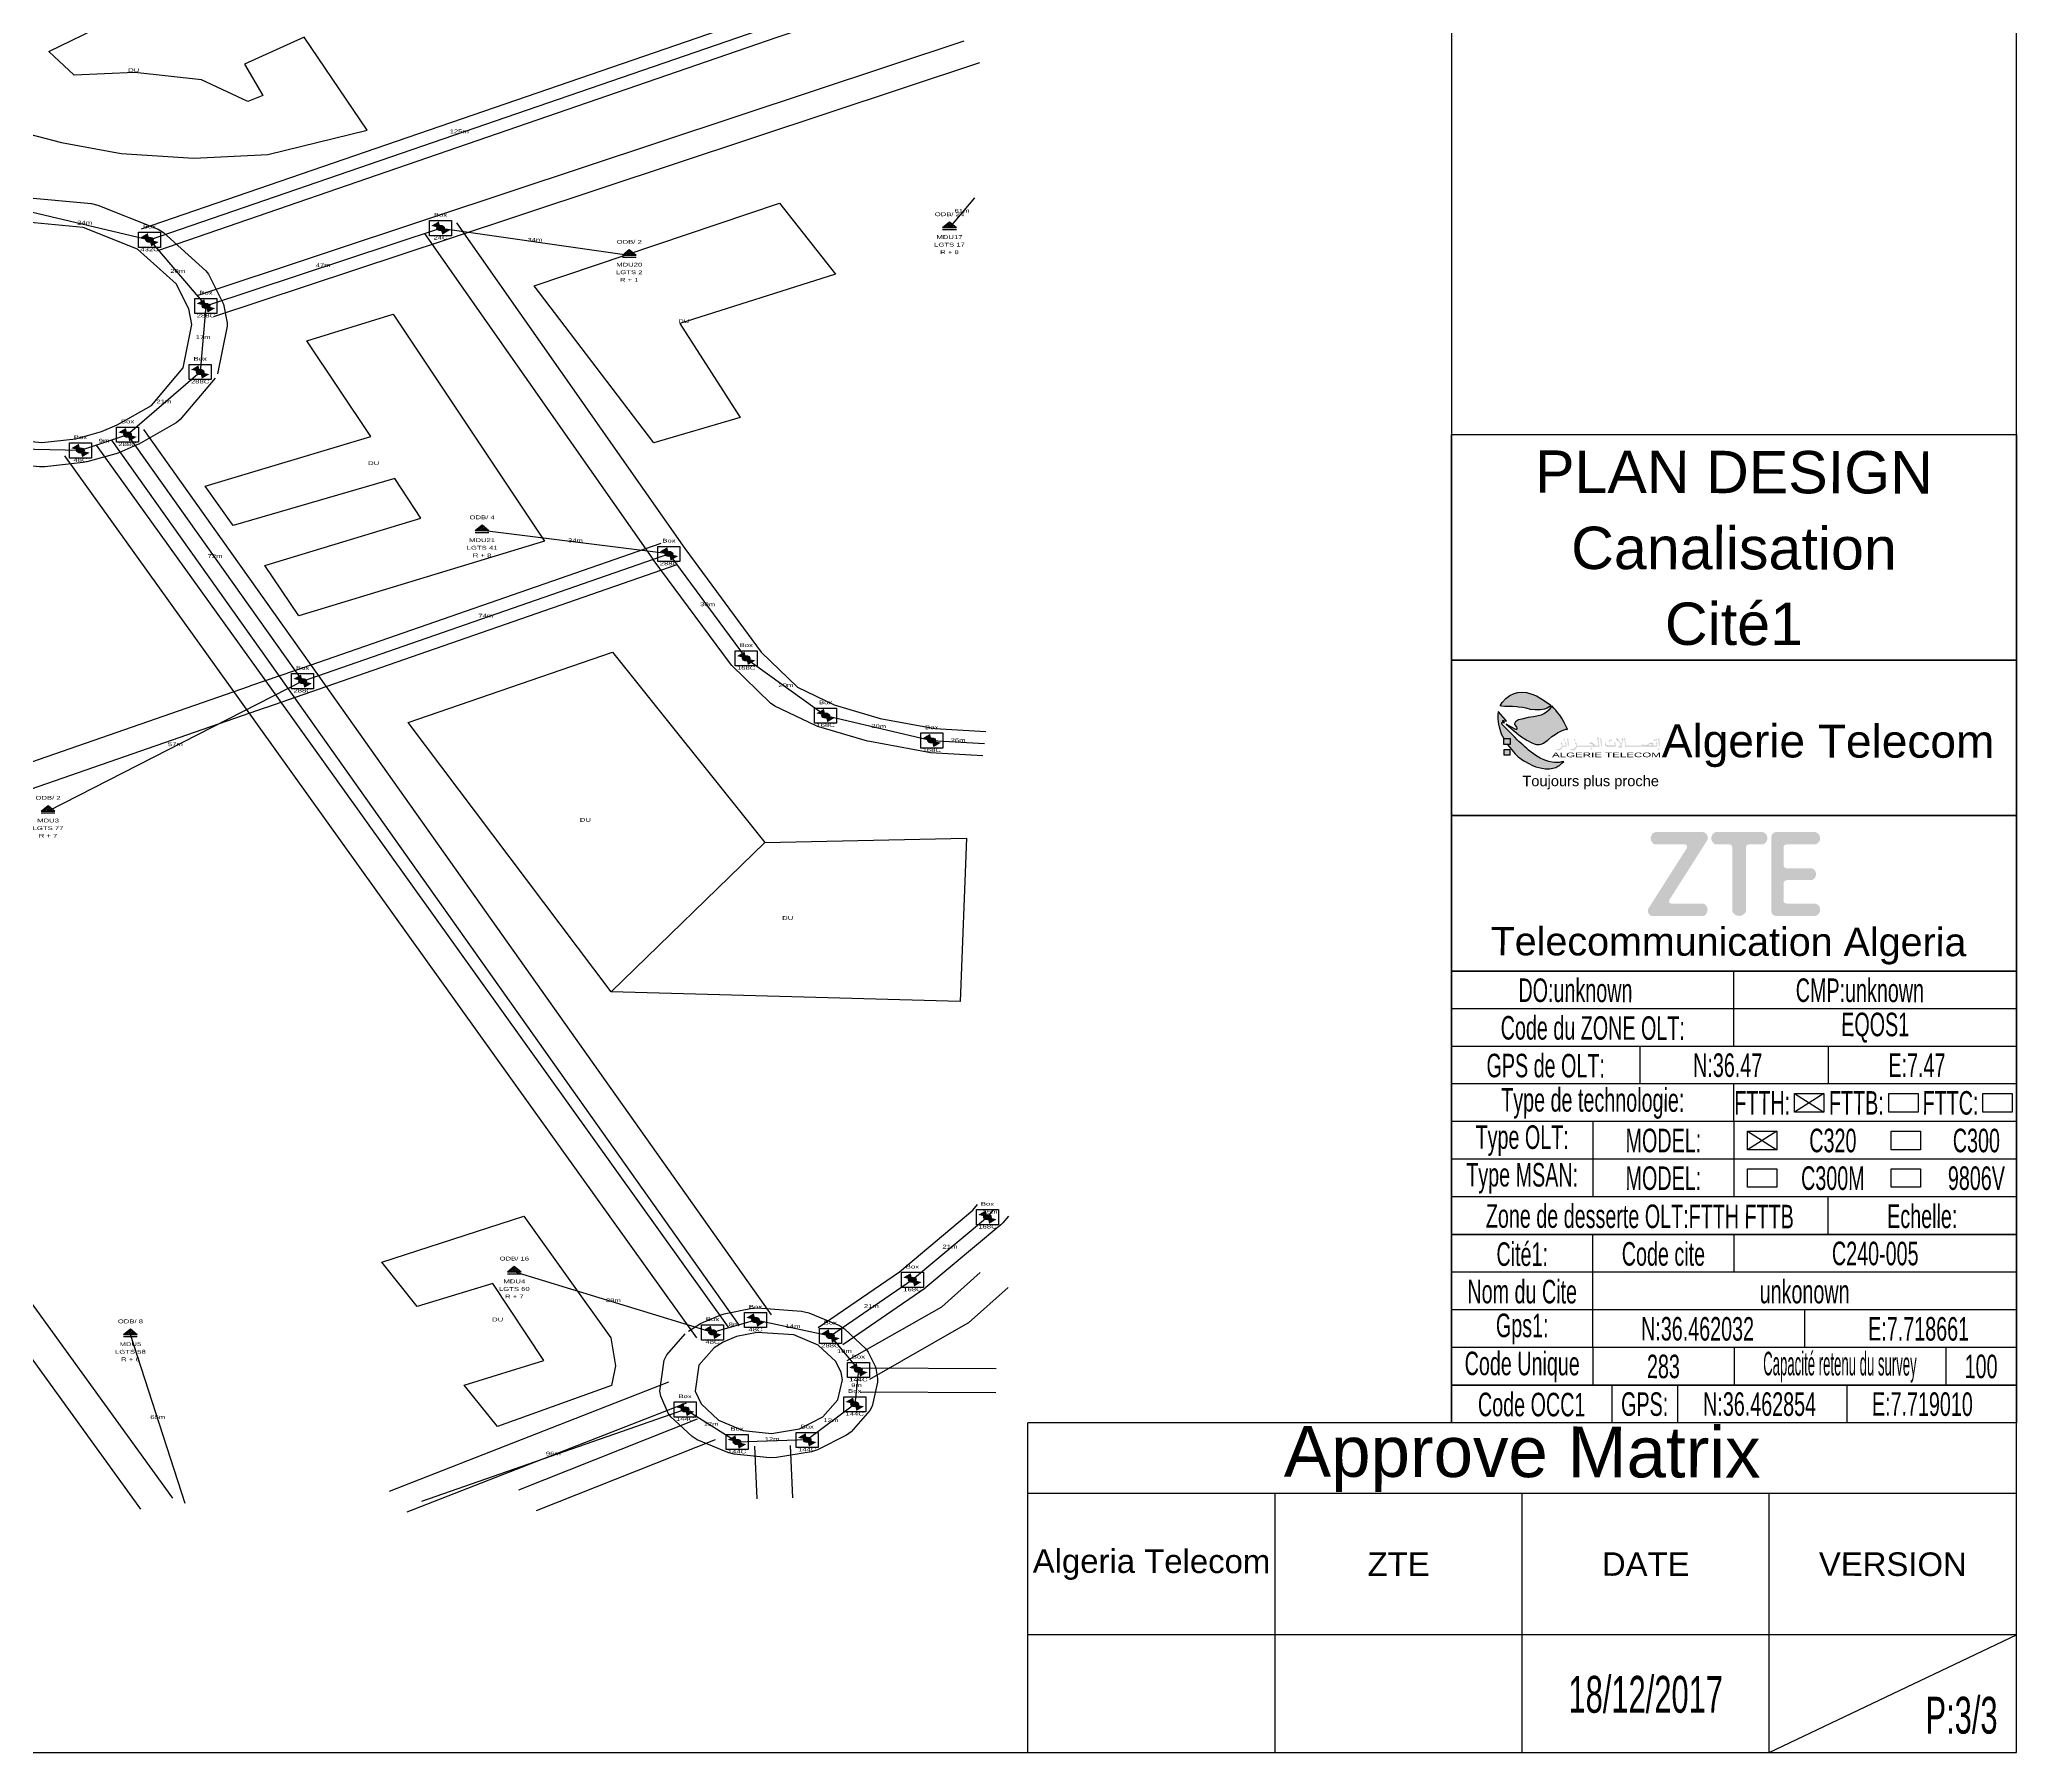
# Model space of a CAD drawing. Header units: millimetres. Extents: x -2012 to 1398, y -1200 to 746.
# Drawn here: x 978.3 to 1398.3, y -280.2 to 83.6 of the extents above; entities that cross this region are included whole.
import ezdxf
from ezdxf.enums import TextEntityAlignment as Align

# ---------------------------------------------------------------- set-up
doc = ezdxf.new("R2010")
doc.units = ezdxf.units.MM
doc.styles.get("Standard").update_dxf_attribs({"font": 'arial.ttf'})

# ---------------------------------------------------------------- blocks, each defined once
blk = doc.blocks.new('AT LOGO')
at = {"linetype": 'Continuous', "true_color": 0x0000ff}
h = blk.add_hatch(color=5, dxfattribs=at)
h.paths.add_polyline_path([(9.49, -4.04), (9.01, -3.78), (8.54, -3.58), (7.95, -3.43), (7.42, -3.39), (7.03, -3.41), (6.64, -3.53), (6.19, -3.75), (5.76, -4.07), (5.37, -4.49), (5.15, -4.85), (5.32, -4.87), (5.67, -4.89), (6.01, -4.9), (6.48, -4.9), (6.95, -4.94), (7.12, -4.96), (7.55, -5), (7.94, -5.1), (8.39, -5.21), (8.88, -5.27), (9.46, -5.27), (9.88, -5.18), (10.16, -5.09), (10.44, -4.9), (10.55, -4.77), (10.19, -4.52)], flags=0)
h.paths.add_polyline_path([(9.41, -10.38), (9.07, -10.18), (8.69, -9.92), (8.46, -9.76), (8.18, -9.54), (7.99, -9.38), (7.75, -9.15), (7.6, -9.02), (7.37, -8.81), (7.16, -8.61), (6.98, -8.43), (6.73, -8.18), (5.98, -7.41), (5.39, -6.81), (5.33, -6.69), (5.33, -6.6), (5.37, -6.59), (5.49, -6.6), (5.62, -6.64), (5.5, -6.56), (5.46, -6.51), (5.44, -6.48), (5.43, -6.42), (5.46, -6.41), (5.51, -6.41), (5.58, -6.43), (5.83, -6.45), (5.74, -6.31), (4.99, -5.47), (4.96, -5.45), (4.96, -5.47), (4.92, -5.8), (4.92, -6.26), (5, -6.79), (5.04, -7.07), (5.2, -7.56), (5.28, -7.8), (5.56, -8.3), (6.24, -8.3), (6.24, -8.93), (5.93, -8.93), (6.22, -9.3), (6.57, -9.72), (6.74, -9.92), (7.09, -10.24), (7.69, -10.66), (8.28, -11.01), (8.51, -11.14), (8.96, -11.32), (9.6, -11.47), (9.99, -11.51), (10.39, -11.51), (10.75, -11.47), (11.06, -11.38), (11.28, -11.26), (11.46, -11.16), (11.64, -11.01), (11.72, -10.94), (11.91, -10.75), (11.67, -10.8), (11.44, -10.86), (11.17, -10.86), (10.93, -10.86), (10.68, -10.83), (10.32, -10.75), (10, -10.65), (9.72, -10.52)], flags=0)
at = {"true_color": 0x009900}
h = blk.add_hatch(color=94, dxfattribs=at)
h.paths.add_polyline_path([(12.24, -7.18), (12, -6.67), (11.75, -6.22), (11.49, -5.84), (11.27, -5.54), (11.07, -5.31), (10.85, -5.08), (10.64, -4.84), (10.38, -5.27), (10.08, -5.51), (9.81, -5.67), (9.51, -5.81), (9.07, -5.93), (8.7, -5.99), (8.13, -6.06), (7.45, -6.24), (7.1, -6.33), (6.8, -6.54), (6.72, -6.67), (6.7, -6.75), (6.7, -6.82), (6.74, -6.9), (6.88, -7.11), (6.94, -7.18), (6.94, -7.24), (6.93, -7.3), (6.9, -7.34), (6.85, -7.34), (6.75, -7.33), (6.69, -7.29), (5.81, -6.8), (6.56, -7.41), (7.32, -8.04), (8.01, -8.49), (8.51, -8.78), (8.88, -8.92), (9.02, -8.95), (9.3, -8.95), (9.51, -8.92), (9.78, -8.8), (10.02, -8.63), (10.16, -8.52), (10.25, -8.43), (10.65, -8.11), (10.99, -7.88), (11.27, -7.72), (11.54, -7.56), (11.74, -7.47), (11.95, -7.38), (12.06, -7.34), (12.14, -7.33), (12.3, -7.35)], flags=0)
h.paths.add_polyline_path([(6.24, -8.3), (5.56, -8.3), (5.56, -8.93), (6.24, -8.93)], flags=0)
h.paths.add_polyline_path([(6.19, -9.49), (5.57, -9.49), (5.57, -10.08), (6.19, -10.08)], flags=0)
at = {"linetype": 'Continuous', "true_color": 0x0000ff}
h = blk.add_hatch(color=5, dxfattribs=at)
h.paths.add_polyline_path([(12.18, -8.87), (12.17, -8.83), (12.17, -8.81), (12.16, -8.77), (12.14, -8.73), (12.1, -8.68), (12.09, -8.66), (12.08, -8.66), (12.02, -8.79), (12.05, -8.83), (12.05, -8.83), (12.07, -8.86), (12.08, -8.87), (12.09, -8.88), (12.1, -8.92), (12.11, -8.96), (12.12, -8.96), (12.12, -9.05), (11.78, -9.05), (11.78, -8.94), (11.77, -8.9), (11.77, -8.89), (11.75, -8.83), (11.71, -8.77), (11.68, -8.74), (11.65, -8.71), (11.65, -8.71), (11.64, -8.71), (11.63, -8.73), (11.62, -8.76), (11.62, -8.78), (11.6, -8.83), (11.6, -8.83), (11.62, -8.86), (11.63, -8.87), (11.64, -8.89), (11.66, -8.92), (11.68, -8.94), (11.69, -8.97), (11.71, -9.04), (11.72, -9.04), (11.72, -9.12), (11.71, -9.12), (11.71, -9.13), (11.7, -9.16), (11.69, -9.18), (11.67, -9.21), (11.65, -9.24), (11.65, -9.25), (11.6, -9.3), (11.58, -9.32), (11.54, -9.35), (11.51, -9.37), (11.47, -9.4), (11.41, -9.43), (11.38, -9.44), (11.32, -9.46), (11.21, -9.46), (11.07, -9.43), (11.06, -9.43), (11.05, -9.44), (11.05, -9.45), (11.05, -9.46), (11.05, -9.47), (11.1, -9.48), (11.15, -9.51), (11.27, -9.54), (11.33, -9.56), (11.43, -9.56), (11.47, -9.54), (11.5, -9.53), (11.53, -9.51), (11.56, -9.49), (11.59, -9.47), (11.63, -9.44), (11.67, -9.4), (11.7, -9.37), (11.71, -9.35), (11.74, -9.32), (11.75, -9.28), (11.77, -9.25), (11.78, -9.22), (11.78, -9.17), (12.18, -9.17)], flags=0)
h.paths.add_polyline_path([(12.44, -8.85), (12.43, -8.73), (12.39, -8.36), (12.37, -8.21), (12.37, -8.2), (12.37, -8.2), (12.29, -8.34), (12.29, -8.37), (12.3, -8.48), (12.32, -8.59), (12.34, -8.81), (12.35, -8.86), (12.35, -8.91), (12.35, -8.98), (12.36, -8.98), (12.36, -9.16), (12.35, -9.16), (12.35, -9.19), (12.36, -9.2), (12.37, -9.2), (12.37, -9.19), (12.38, -9.19), (12.39, -9.16), (12.4, -9.15), (12.42, -9.1), (12.43, -9.07), (12.44, -9.03)], flags=0)
h.paths.add_polyline_path([(12.08, -8.47), (12.09, -8.46), (12.09, -8.45), (12.09, -8.44), (12.09, -8.44), (12.07, -8.45), (12.07, -8.45), (12.01, -8.45), (12.01, -8.45), (12, -8.44), (11.97, -8.43), (11.96, -8.42), (11.94, -8.41), (11.94, -8.41), (11.94, -8.39), (11.94, -8.39), (11.97, -8.38), (11.97, -8.38), (12.01, -8.38), (12.01, -8.38), (12.04, -8.4), (12.05, -8.4), (12.06, -8.37), (12.06, -8.33), (12.04, -8.31), (12, -8.31), (11.98, -8.32), (11.96, -8.34), (11.93, -8.36), (11.93, -8.37), (11.91, -8.39), (11.9, -8.4), (11.9, -8.41), (11.9, -8.44), (11.91, -8.46), (11.91, -8.46), (11.93, -8.48), (11.93, -8.48), (11.93, -8.49), (11.92, -8.49), (11.9, -8.51), (11.88, -8.52), (11.87, -8.53), (11.87, -8.55), (11.88, -8.55), (11.93, -8.53), (11.96, -8.52), (11.98, -8.51), (12.04, -8.5), (12.06, -8.48)], flags=0)
h.paths.add_polyline_path([(13.05, -8.36), (12.99, -8.48), (13.13, -8.55), (13.19, -8.43)], flags=0)
h.paths.add_polyline_path([(13.2, -8.72), (13.17, -8.71), (13.13, -8.83), (13.17, -8.89), (13.21, -8.94), (13.23, -8.99), (13.24, -9.05), (13.24, -9.12), (13.23, -9.15), (13.19, -9.23), (13.13, -9.3), (13.09, -9.33), (13.07, -9.35), (13.01, -9.39), (13, -9.4), (12.93, -9.44), (12.85, -9.46), (12.74, -9.46), (12.74, -9.46), (12.6, -9.43), (12.58, -9.43), (12.57, -9.45), (12.57, -9.46), (12.58, -9.47), (12.69, -9.51), (12.76, -9.54), (12.86, -9.56), (12.95, -9.56), (13.03, -9.53), (13.09, -9.49), (13.15, -9.45), (13.23, -9.37), (13.25, -9.34), (13.28, -9.29), (13.3, -9.25), (13.3, -9.22), (13.3, -9.17), (15.69, -9.17), (15.69, -8.99), (15.6, -8.4), (15.64, -8.4), (15.64, -8.37), (15.65, -8.31), (15.65, -8.25), (15.62, -8.23), (15.56, -8.21), (15.53, -8.17), (15.53, -8.15), (15.52, -8.14), (15.51, -8.14), (15.5, -8.16), (15.49, -8.21), (15.48, -8.27), (15.52, -8.36), (15.52, -8.38), (15.53, -8.48), (15.55, -8.65), (15.58, -8.81), (15.61, -9.05), (15.3, -9.05), (15.24, -9), (15.18, -8.94), (15.08, -8.85), (15, -8.79), (14.95, -8.75), (14.9, -8.73), (14.85, -8.71), (14.77, -8.71), (14.73, -8.72), (14.7, -8.73), (14.67, -8.76), (14.66, -8.78), (14.64, -8.8), (14.61, -8.85), (14.61, -8.86), (14.74, -8.86), (14.77, -8.86), (14.86, -8.89), (14.97, -8.95), (15.08, -9.05), (13.3, -9.05), (13.3, -8.94), (13.3, -8.9), (13.28, -8.83)], flags=0)
h.paths.add_polyline_path([(14.95, -9.35), (14.82, -9.28), (14.76, -9.39), (14.89, -9.47)], flags=0)
h.paths.add_polyline_path([(15.95, -8.85), (15.91, -8.35), (15.89, -8.21), (15.88, -8.2), (15.88, -8.2), (15.81, -8.33), (15.8, -8.34), (15.8, -8.37), (15.85, -8.81), (15.87, -8.98), (15.87, -9.19), (15.87, -9.2), (15.89, -9.2), (15.92, -9.13), (15.93, -9.1), (15.95, -9.02)], flags=0)
h.paths.add_polyline_path([(17.42, -8.87), (17.4, -8.79), (17.39, -8.74), (17.37, -8.7), (17.36, -8.69), (17.35, -8.68), (17.34, -8.66), (17.33, -8.65), (17.33, -8.65), (17.32, -8.67), (17.3, -8.71), (17.27, -8.78), (17.27, -8.78), (17.28, -8.79), (17.31, -8.82), (17.32, -8.84), (17.33, -8.86), (17.34, -8.88), (17.36, -8.94), (17.36, -8.94), (17.36, -9.03), (16.61, -9.03), (16.56, -9.02), (16.48, -9), (16.45, -8.98), (16.42, -8.95), (16.4, -8.93), (16.39, -8.91), (16.38, -8.88), (16.37, -8.88), (16.37, -8.81), (16.38, -8.81), (16.39, -8.76), (16.42, -8.69), (16.42, -8.67), (16.4, -8.66), (16.38, -8.69), (16.37, -8.71), (16.34, -8.76), (16.33, -8.81), (16.32, -8.84), (16.31, -8.87), (16.31, -8.96), (16.33, -9.03), (16.37, -9.08), (16.39, -9.1), (16.42, -9.13), (16.48, -9.15), (16.52, -9.16), (16.58, -9.17), (17.42, -9.17)], flags=0)
h.paths.add_polyline_path([(16.87, -8.54), (16.73, -8.47), (16.67, -8.58), (16.81, -8.65)], flags=0)
h.paths.add_polyline_path([(17.05, -8.46), (16.92, -8.39), (16.86, -8.51), (16.99, -8.58)], flags=0)
h.paths.add_polyline_path([(17.68, -8.37), (17.61, -8.3), (17.55, -8.25), (17.51, -8.25), (17.49, -8.28), (17.49, -8.3), (17.49, -8.41), (17.5, -8.42), (17.51, -8.45), (17.53, -8.48), (17.56, -8.51), (17.62, -8.57), (17.64, -8.59), (17.65, -8.59), (17.68, -8.59), (17.71, -8.58), (17.74, -8.58), (17.74, -8.59), (17.75, -8.6), (17.76, -8.61), (17.77, -8.62), (17.79, -8.64), (17.79, -8.65), (17.81, -8.66), (17.81, -8.68), (17.83, -8.71), (17.84, -8.72), (17.86, -8.75), (17.97, -8.94), (17.97, -8.96), (17.94, -9), (17.87, -9.06), (17.8, -9.11), (17.75, -9.13), (17.74, -9.19), (17.73, -9.22), (17.73, -9.28), (17.85, -9.28), (17.98, -9.26), (18.08, -9.24), (18.1, -9.24), (18.1, -9.21), (18.1, -9.09), (18.09, -9.03), (18.05, -8.96), (18.05, -8.94), (18.09, -8.87), (18.12, -8.8), (18.15, -8.73), (18.16, -8.66), (18.16, -8.63), (18.17, -8.55), (18.17, -8.47), (18.21, -8.48), (18.22, -8.48), (18.25, -8.36), (18.25, -8.34), (18.17, -8.3), (18.14, -8.28), (18.13, -8.27), (18.12, -8.25), (18.12, -8.24), (18.11, -8.24), (18.1, -8.24), (18.1, -8.24), (18.07, -8.32), (18.07, -8.35), (18.07, -8.41), (18.1, -8.43), (18.1, -8.43), (18.1, -8.57), (18.09, -8.66), (18.05, -8.8), (18.03, -8.86), (18.02, -8.87), (18.01, -8.87), (17.96, -8.78), (17.9, -8.68), (17.8, -8.52)], flags=0)
h.paths.add_polyline_path([(18.01, -9.01), (18.01, -9.01), (18.01, -9.02), (18.01, -9.03), (18.03, -9.06), (18.03, -9.07), (18.04, -9.08), (18.04, -9.08), (18.04, -9.12), (18.04, -9.12), (18.03, -9.13), (18.02, -9.13), (18, -9.14), (17.97, -9.14), (17.97, -9.15), (17.85, -9.15), (17.85, -9.14), (17.86, -9.14), (17.87, -9.14), (17.89, -9.12), (17.95, -9.07), (17.99, -9.03)], flags=0)
h.paths.add_polyline_path([(18.44, -8.31), (18.42, -8.22), (18.42, -8.21), (18.41, -8.21), (18.31, -8.36), (18.34, -8.39), (18.35, -8.41), (18.37, -8.45), (18.39, -8.51), (18.4, -8.66), (18.42, -8.93), (18.43, -9.02), (18.44, -9.06), (18.45, -9.08), (18.46, -9.1), (18.48, -9.13), (18.49, -9.15), (18.51, -9.16), (18.54, -9.17), (20.26, -9.17), (20.29, -9.16), (20.32, -9.15), (20.34, -9.13), (20.35, -9.13), (20.35, -9.13), (20.41, -9.16), (20.45, -9.17), (21.84, -9.17), (21.84, -8.87), (21.83, -8.81), (21.82, -8.78), (21.8, -8.74), (21.77, -8.7), (21.76, -8.67), (21.75, -8.67), (21.75, -8.68), (21.69, -8.8), (21.69, -8.8), (21.72, -8.83), (21.72, -8.84), (21.74, -8.86), (21.75, -8.88), (21.76, -8.91), (21.77, -8.93), (21.78, -8.96), (21.78, -8.96), (21.78, -9.05), (21.45, -9.05), (21.45, -8.92), (21.44, -8.88), (21.42, -8.85), (21.4, -8.82), (21.39, -8.81), (21.36, -8.79), (21.34, -8.77), (21.29, -8.76), (21.17, -8.76), (21.11, -8.77), (21.04, -8.8), (20.99, -8.83), (20.93, -8.87), (20.86, -8.92), (20.76, -8.97), (20.69, -9), (20.64, -9.01), (20.61, -9.02), (20.58, -9.03), (20.49, -9.03), (20.46, -9.02), (20.45, -9.01), (20.44, -9.01), (20.4, -8.97), (20.4, -8.96), (20.39, -8.95), (20.38, -8.94), (20.37, -8.91), (20.35, -8.88), (20.35, -8.85), (20.34, -8.83), (20.34, -8.82), (20.33, -8.81), (20.33, -8.81), (20.32, -8.82), (20.3, -8.85), (20.3, -8.89), (20.31, -8.94), (20.31, -8.96), (20.3, -8.99), (20.29, -9.01), (20.28, -9.01), (20.26, -9.02), (20.24, -9.05), (18.55, -9.05), (18.52, -9), (18.5, -8.96), (18.48, -8.82), (18.47, -8.66), (18.46, -8.45)], flags=0)
h.paths.add_polyline_path([(20.8, -9.03), (20.81, -9.03), (20.88, -8.99), (20.96, -8.95), (21, -8.93), (21.01, -8.93), (21.07, -8.91), (21.11, -8.9), (21.11, -8.9), (21.21, -8.9), (21.21, -8.9), (21.23, -8.91), (21.26, -8.92), (21.27, -8.92), (21.28, -8.93), (21.29, -8.93), (21.31, -8.94), (21.31, -8.95), (21.32, -8.95), (21.32, -9), (21.31, -9), (21.3, -9.01), (21.29, -9.01), (21.28, -9.02), (21.23, -9.03), (21.23, -9.03), (20.8, -9.03)], flags=0)
h.paths.add_polyline_path([(22.06, -8.36), (22.05, -8.22), (22.04, -8.2), (22.04, -8.2), (21.97, -8.34), (21.96, -8.35), (21.96, -8.37), (22.01, -8.82), (22.02, -8.98), (22.02, -9.2), (22.03, -9.2), (22.05, -9.2), (22.08, -9.13), (22.09, -9.1), (22.11, -9.03), (22.11, -8.86)], flags=0)
h.paths.add_polyline_path([(21.84, -8.39), (21.71, -8.32), (21.64, -8.44), (21.78, -8.51)], flags=0)
h.paths.add_polyline_path([(21.66, -8.47), (21.52, -8.4), (21.46, -8.51), (21.6, -8.58)], flags=0)
h.paths.add_polyline_path([(22.07, -9.34), (22.06, -9.33), (22.05, -9.32), (22.01, -9.32), (21.99, -9.33), (21.97, -9.34), (21.93, -9.39), (21.91, -9.42), (21.91, -9.46), (21.92, -9.47), (21.92, -9.48), (21.93, -9.48), (21.94, -9.49), (21.95, -9.5), (21.95, -9.5), (21.94, -9.5), (21.92, -9.51), (21.92, -9.51), (21.9, -9.52), (21.89, -9.53), (21.88, -9.54), (21.88, -9.56), (21.89, -9.56), (21.91, -9.55), (22.02, -9.52), (22.05, -9.51), (22.07, -9.49), (22.09, -9.48), (22.09, -9.48), (22.1, -9.47), (22.1, -9.45), (22.09, -9.45), (22.08, -9.46), (22.08, -9.46), (22.02, -9.46), (22.02, -9.46), (22, -9.45), (21.97, -9.43), (21.96, -9.43), (21.95, -9.42), (21.95, -9.41), (21.96, -9.4), (21.96, -9.4), (21.97, -9.4), (21.97, -9.39), (22.02, -9.39), (22.02, -9.4), (22.03, -9.4), (22.04, -9.41), (22.05, -9.41), (22.05, -9.41), (22.06, -9.4), (22.06, -9.4), (22.07, -9.39)], flags=0)
at = {"color": 5, "true_color": 0x0000ff}
for p, q in [((5.37, -4.49), (5.76, -4.07)), ((5.76, -4.07), (6.19, -3.75)), ((6.19, -3.75), (6.64, -3.53)), ((6.64, -3.53), (7.03, -3.41)), ((7.03, -3.41), (7.42, -3.39)), ((7.42, -3.39), (7.95, -3.43)), ((7.95, -3.43), (8.54, -3.58)), ((8.54, -3.58), (9.01, -3.78)), ((9.01, -3.78), (9.49, -4.04)), ((9.49, -4.04), (10.19, -4.52)), ((5.15, -4.85), (5.37, -4.49)), ((5.32, -4.87), (5.15, -4.85)), ((5.67, -4.89), (5.32, -4.87)), ((6.01, -4.9), (5.67, -4.89)), ((6.48, -4.9), (6.01, -4.9)), ((6.95, -4.94), (6.48, -4.9)), ((7.12, -4.96), (6.95, -4.94)), ((7.55, -5), (7.12, -4.96)), ((7.94, -5.1), (7.55, -5)), ((8.39, -5.21), (7.94, -5.1)), ((8.88, -5.27), (8.39, -5.21)), ((9.46, -5.27), (8.88, -5.27)), ((9.88, -5.18), (9.46, -5.27)), ((10.16, -5.09), (9.88, -5.18)), ((10.44, -4.9), (10.16, -5.09)), ((10.19, -4.52), (10.55, -4.77)), ((10.55, -4.77), (10.44, -4.9))]:
    blk.add_line(p, q, dxfattribs=at)
at = {"color": 5, "linetype": 'ByBlock', "true_color": 0x0000ff}
for p, q in [((4.96, -5.47), (4.92, -5.8)), ((4.92, -5.8), (4.92, -6.26)), ((4.92, -6.26), (5, -6.79)), ((5, -6.79), (5.04, -7.07)), ((5.04, -7.07), (5.2, -7.56)), ((5.2, -7.56), (5.28, -7.8)), ((5.28, -7.8), (5.56, -8.3))]:
    blk.add_line(p, q, dxfattribs=at)
at = {"color": 5, "linetype": 'Continuous', "true_color": 0x0000ff}
for p, q in [((4.99, -5.47), (4.96, -5.45)), ((4.96, -5.45), (4.96, -5.47)), ((5.74, -6.31), (4.99, -5.47)), ((5.33, -6.64), (5.34, -6.6)), ((5.33, -6.69), (5.33, -6.64)), ((5.39, -6.81), (5.33, -6.69)), ((5.34, -6.6), (5.37, -6.59)), ((5.37, -6.59), (5.49, -6.6)), ((5.98, -7.41), (5.39, -6.81)), ((5.43, -6.42), (5.46, -6.41)), ((5.43, -6.44), (5.43, -6.42)), ((5.44, -6.48), (5.43, -6.44)), ((5.46, -6.51), (5.44, -6.48)), ((5.46, -6.41), (5.51, -6.41)), ((5.5, -6.56), (5.46, -6.51)), ((5.49, -6.6), (5.62, -6.64)), ((5.62, -6.64), (5.5, -6.56)), ((5.51, -6.41), (5.58, -6.43)), ((5.58, -6.43), (5.83, -6.45)), ((5.83, -6.45), (5.74, -6.31)), ((6.73, -8.18), (5.98, -7.41)), ((6.98, -8.43), (6.73, -8.18)), ((5.93, -8.93), (6.22, -9.3)), ((6.22, -9.3), (6.57, -9.72)), ((6.57, -9.72), (6.74, -9.92)), ((6.74, -9.92), (7.09, -10.24)), ((7.16, -8.61), (6.98, -8.43)), ((7.09, -10.24), (7.69, -10.66)), ((7.37, -8.81), (7.16, -8.61)), ((7.6, -9.02), (7.37, -8.81)), ((7.75, -9.15), (7.6, -9.02)), ((7.99, -9.38), (7.75, -9.15)), ((8.18, -9.54), (7.99, -9.38)), ((8.46, -9.76), (8.18, -9.54)), ((8.69, -9.92), (8.46, -9.76)), ((9.07, -10.18), (8.69, -9.92)), ((9.41, -10.38), (9.07, -10.18)), ((9.72, -10.52), (9.41, -10.38)), ((7.69, -10.66), (8.28, -11.01)), ((8.28, -11.01), (8.51, -11.14)), ((8.51, -11.14), (8.96, -11.32)), ((8.96, -11.32), (9.6, -11.47)), ((9.6, -11.47), (9.99, -11.51)), ((10, -10.65), (9.72, -10.52)), ((9.99, -11.51), (10.39, -11.51)), ((10.32, -10.75), (10, -10.65)), ((10.68, -10.83), (10.32, -10.75)), ((10.39, -11.51), (10.75, -11.47)), ((10.93, -10.86), (10.68, -10.83)), ((10.75, -11.47), (11.06, -11.38)), ((11.17, -10.86), (10.93, -10.86)), ((11.06, -11.38), (11.28, -11.26)), ((11.44, -10.86), (11.17, -10.86)), ((11.28, -11.26), (11.46, -11.16)), ((11.67, -10.8), (11.44, -10.86)), ((11.46, -11.16), (11.64, -11.01)), ((11.64, -11.01), (11.72, -10.94)), ((11.91, -10.75), (11.67, -10.8)), ((11.72, -10.94), (11.91, -10.75))]:
    blk.add_line(p, q, dxfattribs=at)
at = {"color": 92, "lineweight": -3, "true_color": 0x00cc00}
for p, q in [((7.45, -6.24), (7.1, -6.33)), ((8.13, -6.06), (7.45, -6.24)), ((8.7, -5.99), (8.13, -6.06)), ((9.07, -5.93), (8.7, -5.99)), ((9.51, -5.81), (9.07, -5.93)), ((9.81, -5.67), (9.51, -5.81)), ((10.08, -5.51), (9.81, -5.67)), ((10.38, -5.27), (10.08, -5.51)), ((10.64, -4.84), (10.38, -5.27)), ((10.85, -5.08), (10.64, -4.84)), ((10.64, -4.84), (10.64, -4.84)), ((11.07, -5.31), (10.85, -5.08)), ((11.27, -5.54), (11.07, -5.31)), ((11.49, -5.84), (11.27, -5.54)), ((11.75, -6.22), (11.49, -5.84)), ((12, -6.67), (11.75, -6.22)), ((5.56, -8.3), (6.24, -8.3)), ((5.56, -8.93), (5.56, -8.3)), ((6.69, -7.29), (5.81, -6.8)), ((5.81, -6.8), (6.56, -7.41)), ((6.24, -8.3), (6.24, -8.93)), ((6.56, -7.41), (7.32, -8.04)), ((6.75, -7.33), (6.69, -7.29)), ((6.72, -6.67), (6.7, -6.75)), ((6.7, -6.75), (6.7, -6.82)), ((6.7, -6.82), (6.74, -6.9)), ((6.8, -6.54), (6.72, -6.67)), ((6.74, -6.9), (6.88, -7.11)), ((6.85, -7.34), (6.75, -7.33)), ((7.1, -6.33), (6.8, -6.54)), ((6.9, -7.34), (6.85, -7.34)), ((6.88, -7.11), (6.94, -7.18)), ((6.93, -7.3), (6.9, -7.34)), ((6.94, -7.24), (6.93, -7.3)), ((6.94, -7.18), (6.94, -7.24)), ((7.32, -8.04), (8.01, -8.49)), ((10.25, -8.43), (10.65, -8.11)), ((10.65, -8.11), (10.99, -7.88)), ((10.99, -7.88), (11.27, -7.72)), ((11.27, -7.72), (11.54, -7.56)), ((11.54, -7.56), (11.74, -7.47)), ((11.74, -7.47), (11.95, -7.38)), ((11.95, -7.38), (12.06, -7.34)), ((12.24, -7.18), (12, -6.67)), ((12.06, -7.34), (12.14, -7.33)), ((12.14, -7.33), (12.3, -7.35)), ((12.3, -7.35), (12.24, -7.18)), ((6.24, -8.93), (5.56, -8.93)), ((5.57, -9.49), (6.19, -9.49)), ((5.57, -10.08), (5.57, -9.49)), ((6.19, -10.08), (5.57, -10.08)), ((6.19, -9.49), (6.19, -10.08)), ((8.01, -8.49), (8.51, -8.78)), ((8.51, -8.78), (8.88, -8.92)), ((8.88, -8.92), (9.02, -8.95)), ((9.02, -8.95), (9.3, -8.95)), ((9.3, -8.95), (9.51, -8.92)), ((9.51, -8.92), (9.78, -8.8)), ((9.78, -8.8), (10.02, -8.63)), ((10.02, -8.63), (10.16, -8.52)), ((10.16, -8.52), (10.25, -8.43))]:
    blk.add_line(p, q, dxfattribs=at)
at = {"ltscale": 0.2}
blk.add_text('Algerie Telecom', height=3.5, rotation=359.884, dxfattribs=at).set_placement((22.33, -10.29))
at = {"color": 94, "true_color": 0x009900, "width": 1.8}
blk.add_text('ALGERIE TELECOM', height=0.4867, dxfattribs=at).set_placement((10.67, -10.29))
at = {"color": 5, "linetype": 'Continuous', "true_color": 0x0000ff}
blk.add_text('Toujours plus proche', height=1.1124, dxfattribs=at).set_placement((7.52, -13.37))
blk = doc.blocks.new('ZTE LOGO')
at = {"true_color": 0x0066cc}
h = blk.add_hatch(color=152, dxfattribs=at)
edge = h.paths.add_edge_path(flags=0)
edge.add_arc((26.6, -2.36), 0.624, 340.3713, 439.47)
edge.add_line((26.72, -1.75), (21.7, -1.75))
edge.add_arc((21.7, -2.15), 0.403, 90, 124.8026)
edge.add_arc((21.87, -2.4), 0.713, 124.8026, 246.0414)
edge.add_line((21.59, -3.06), (24.74, -3.06))
edge.add_arc((24.76, -3.32), 0.263, -37.668, 95.2063, ccw=False)
edge.add_line((24.97, -3.48), (20.88, -9.91))
edge.add_arc((21.03, -10), 0.168, 147.5696, 166.7577)
edge.add_arc((21.43, -10.1), 0.585, 166.7577, 246.7557)
edge.add_arc((21.27, -10.48), 0.168, 246.7557, 270)
edge.add_line((21.27, -10.65), (26.75, -10.65))
edge.add_arc((26.75, -10.48), 0.168, 270, 301.3266)
edge.add_arc((26.46, -10), 0.733, 301.3266, 420.2615)
edge.add_arc((26.74, -9.51), 0.168, 60.2615, 90)
edge.add_line((26.74, -9.34), (23.31, -9.34))
edge.add_arc((23.31, -9.1), 0.234, 136.9789, 270.9901, ccw=False)
edge.add_line((23.14, -8.94), (27.19, -2.57))
edge = h.paths.add_edge_path(flags=0)
edge.add_arc((31.57, -3.34), 0.282, 89.0465, 172.1994, ccw=False)
edge.add_line((31.57, -3.06), (33.09, -3.06))
edge.add_arc((32.85, -2.4), 0.697, 290.3968, 430.0648)
edge.add_line((33.08, -1.75), (28.05, -1.75))
edge.add_arc((28.28, -2.4), 0.697, 109.8891, 249.5896)
edge.add_line((28.04, -3.06), (29.52, -3.06))
edge.add_arc((29.53, -3.34), 0.282, -6.4671, 92.287, ccw=False)
edge.add_line((29.81, -3.37), (29.81, -10.09))
edge.add_arc((29.98, -10.09), 0.168, 180, 202.0682)
edge.add_arc((30.55, -9.86), 0.786, 202.0682, 268.4705)
edge.add_line((30.53, -10.65), (30.57, -10.65))
edge.add_arc((30.55, -9.86), 0.786, 271.5295, 336.5638)
edge.add_arc((31.12, -10.11), 0.168, 336.5638, 360)
edge.add_line((31.29, -10.11), (31.29, -3.3))
edge = h.paths.add_edge_path(flags=0)
edge.add_line((35.26, -5.2), (35.26, -3.39))
edge.add_arc((35.59, -3.39), 0.336, 90, 180, ccw=False)
edge.add_line((35.59, -3.06), (38.65, -3.06))
edge.add_arc((38.48, -2.4), 0.676, 284.7167, 436.0783)
edge.add_line((38.64, -1.75), (34.41, -1.75))
edge.add_arc((34.48, -2.24), 0.498, 97.4126, 173.1021)
edge.add_line((33.98, -2.18), (33.98, -10.22))
edge.add_arc((34.49, -10.13), 0.52, 189.4263, 262.2716)
edge.add_line((34.42, -10.65), (38.65, -10.65))
edge.add_arc((38.48, -9.99), 0.676, 284.7167, 436.0783)
edge.add_line((38.64, -9.34), (35.59, -9.34))
edge.add_arc((35.59, -9), 0.336, 180, 270, ccw=False)
edge.add_line((35.26, -9), (35.26, -7.24))
edge.add_arc((35.66, -7.24), 0.403, 90, 180, ccw=False)
edge.add_line((35.66, -6.84), (38.3, -6.84))
edge.add_arc((38.06, -6.22), 0.663, 291.6587, 429.5493)
edge.add_line((38.29, -5.6), (35.66, -5.6))
edge.add_arc((35.66, -5.2), 0.403, 180, 270, ccw=False)
at = {"ltscale": 0.2}
blk.add_text('Telecommunication Algeria ', height=3, rotation=359.884, dxfattribs=at).set_placement((30, -14.88), align=Align.CENTER)
blk = doc.blocks.new('big_block')
for p, q in [((1278.28, 313.78), (1278.28, -210.22)), ((1338.28, -130.23), (1338.28, -114.23)), ((1398.28, -122.23), (1278.28, -122.23)), ((1398.28, -130.23), (1278.28, -130.23)), ((1318.28, -130.23), (1318.28, -138.23)), ((1358.28, -130.23), (1358.28, -138.23)), ((1398.28, -138.23), (1278.28, -138.23)), ((1338.28, -146.23), (1338.28, -138.23)), ((1398.28, -146.23), (1278.28, -146.23)), ((1308.28, -146.23), (1308.28, -162.23)), ((1338.28, -146.23), (1338.28, -162.23)), ((1398.28, -154.23), (1278.28, -154.23)), ((1398.28, -162.23), (1278.28, -162.23)), ((1358.28, -170.23), (1358.28, -162.23)), ((1308.29, -194.23), (1308.29, -170.23)), ((1338.29, -178.23), (1338.29, -170.23)), ((1398.29, -178.23), (1278.28, -178.23)), ((1398.29, -186.23), (1278.28, -186.23)), ((1353.29, -186.23), (1353.29, -194.23)), ((1398.28, -194.22), (1278.28, -194.22)), ((1308.29, -194.22), (1308.29, -202.22)), ((1338.29, -194.22), (1338.29, -202.22)), ((1383.28, -194.22), (1383.28, -202.22)), ((1312.3, -202.22), (1312.3, -210.22)), ((1326.29, -202.22), (1326.29, -210.22)), ((1362.29, -202.22), (1362.29, -210.22)), ((1398.28, -210.22), (1188.28, -210.22)), ((1188.28, -280.22), (1188.28, -210.22)), ((1398.28, -225.22), (1188.28, -225.22)), ((1240.78, -280.22), (1240.78, -225.22)), ((1293.28, -280.22), (1293.28, -225.22)), ((1345.78, -280.22), (1345.78, -225.22)), ((1398.28, -255.22), (1188.28, -255.22)), ((1345.78, -280.22), (1398.28, -255.22))]:
    blk.add_line(p, q)
at = {"color": 1, "ltscale": 3, "true_color": 0xff0000}
for p, q in [((1351.17, -140.27), (1357.39, -144.18)), ((1357.39, -140.27), (1351.17, -144.18)), ((1341.18, -148.27), (1347.4, -152.18)), ((1347.4, -148.27), (1341.18, -152.18))]:
    blk.add_line(p, q, dxfattribs=at)
for points in [[(558.28, -280.22), (1398.28, -280.22), (1398.28, 313.78), (558.28, 313.78)], [(1398.28, -48.23), (1278.28, -48.23), (1278.28, -0.23), (1398.28, -0.23)], [(1278.28, -48.23), (1398.28, -48.23), (1398.28, -81.23), (1278.28, -81.23)], [(1278.28, -81.23), (1398.28, -81.23), (1398.28, -114.23), (1278.28, -114.23)], [(1398.28, -170.23), (1278.28, -170.23), (1278.28, -114.23), (1398.28, -114.23)], [(1351.17, -140.27), (1357.39, -140.27), (1357.39, -144.18), (1351.17, -144.18)], [(1371.17, -140.27), (1377.39, -140.27), (1377.39, -144.18), (1371.17, -144.18)], [(1391.17, -140.27), (1397.39, -140.27), (1397.39, -144.18), (1391.17, -144.18)], [(1341.18, -148.27), (1347.4, -148.27), (1347.4, -152.18), (1341.18, -152.18)], [(1371.67, -148.27), (1377.89, -148.27), (1377.89, -152.18), (1371.67, -152.18)], [(1341.18, -156.27), (1347.4, -156.27), (1347.4, -160.18), (1341.18, -160.18)], [(1371.67, -156.27), (1377.89, -156.27), (1377.89, -160.18), (1371.67, -160.18)], [(1278.28, -170.23), (1398.28, -170.23), (1398.28, -202.22), (1278.28, -202.22)], [(1278.28, -202.22), (1398.28, -202.22), (1398.28, -210.22), (1278.28, -210.22)]]:
    blk.add_lwpolyline(points, close=True)
at = {"xscale": 2, "yscale": 2, "zscale": 2}
for name, p in [('AT LOGO', (1278.28, -48.23)), ('ZTE LOGO', (1278.28, -81.23))]:
    blk.add_blockref(name, p, dxfattribs=at)
at = {"ltscale": 0.2}
for s, p in [('PLAN DESIGN', (1338.28, -8.23)), ('Canalisation', (1338.28, -24.23)), ('Cité1', (1338.28, -40.23))]:
    blk.add_text(s, height=9, rotation=359.884, dxfattribs=at).set_placement(p, align=Align.MIDDLE)
for s, height, width, p in [('DO:unknown', 5, 0.6, (1304.6, -118.23)), ('CMP:unknown', 5, 0.6, (1365.03, -118.23)), ('Code du ZONE OLT:', 5, 0.6, (1308.28, -126.23)), ('GPS de OLT:', 5, 0.6, (1298.28, -134.23)), ('N:36.47', 5, 0.6, (1336.94, -134.23)), ('E:7.47', 5, 0.6, (1377.15, -134.23)), ('Type de technologie:', 5, 0.6, (1308.28, -142.23)), ('FTTH:', 5, 0.6, (1344.28, -142.23)), ('FTTB:', 5, 0.6, (1364.28, -142.23)), ('FTTC:', 5, 0.6, (1384.28, -142.23)), ('Type OLT:', 5, 0.6, (1293.28, -150.23)), ('MODEL:', 5, 0.6, (1323.28, -150.23)), ('C320', 5, 0.6, (1359.29, -150.23)), ('C300', 5, 0.6, (1389.78, -150.23)), ('Type MSAN:', 5, 0.6, (1293.28, -158.23)), ('MODEL:', 5, 0.6, (1323.28, -158.23)), ('C300M', 5, 0.6, (1359.29, -158.23)), ('9806V', 5, 0.6, (1389.78, -158.23)), ('Zone de desserte OLT:FTTH FTTB', 5, 0.6, (1318.28, -166.23)), ('Echelle:', 5, 0.6, (1378.28, -166.23)), ('Cité1:', 5, 0.6, (1293.29, -174.23)), ('Code cite', 5, 0.6, (1323.29, -174.23)), ('Nom du Cite', 5, 0.6, (1293.29, -182.23)), ('Gps1:', 5, 0.6, (1293.29, -190.23)), ('N:36.462032', 5, 0.6, (1330.54, -190.23)), ('E:7.718661', 5, 0.6, (1377.51, -190.23)), ('Code Unique', 4.9995, 0.6, (1293.29, -198.22)), ('Capacité retenu du survey', 4.9995, 0.4, (1360.79, -198.22)), ('GPS:', 5, 0.6, (1319.3, -206.22)), ('N:36.462854', 5, 0.6, (1343.72, -206.22)), ('E:7.719010', 5, 0.6, (1378.3, -206.22))]:
    blk.add_text(s, height=height, rotation=359.884, dxfattribs=dict(at, width=width)).set_placement(p, align=Align.MIDDLE)
at = {"color": 1, "ltscale": 0.2, "true_color": 0xff0000, "width": 0.6}
for s, height, p in [('EQOS1', 5, (1368.28, -126.23)), ('C240-005', 5, (1368.29, -174.23)), ('unkonown', 5, (1353.29, -182.23)), ('283', 4.999, (1323.29, -198.22)), ('100', 4.999, (1390.78, -198.22)), ('Code OCC1', 4.999, (1295.3, -206.22))]:
    blk.add_text(s, height=height, rotation=359.884, dxfattribs=at).set_placement(p, align=Align.MIDDLE)
for s, height, p in [('Approve Matrix', 10.7809, (1293.28, -217.69)), ('Algeria Telecom', 5, (1214.53, -240.22)), ('ZTE', 5, (1267.03, -240.22)), ('DATE', 5, (1319.53, -240.22)), ('VERSION', 5, (1372.03, -240.22))]:
    blk.add_text(s, height=height, rotation=359.884).set_placement(p, align=Align.MIDDLE)
at = {"width": 0.6}
blk.add_text('18/12/2017', height=7.824, dxfattribs=at).set_placement((1319.53, -267.72), align=Align.MIDDLE)
blk.add_text('P:3/3', height=7.824, dxfattribs=at).set_placement((1394.28, -276.22), align=Align.RIGHT)
blk = doc.blocks.new('roads.block1.A4')
at = {"layer": 'roads', "color": 7}
for points in [[(88.87, -283.38), (36.52, -178.62), (7.7, -120.94), (2.11, -109.75), (-34.09, -37.3), (-44.03, -17.41), (-71.89, 38.34), (-71.9, 38.37), (-99.68, 95.81), (-99.98, 96.84), (-101.19, 107.26), (-101.05, 108.61), (-97.69, 119.08), (-97.5, 119.53), (-76.76, 160.97), (-76.71, 161.07), (-71.75, 170.17), (-13.83, 277.54), (-11.01, 283.14)], [(-5.3, 280.26), (-8.13, 274.62), (-8.17, 274.54), (-66.12, 167.12), (-66.13, 167.11), (-71.07, 158.05), (-91.67, 116.89), (-94.75, 107.31), (-93.68, 98.11), (-66.15, 41.18), (-38.31, -14.55), (-28.37, -34.44), (7.84, -106.89), (13.43, -118.08), (42.25, -175.76), (94.6, -280.52)], [(89.01, 53.82), (201.67, 109.93), (201.69, 109.94), (238.29, 127.84)], [(241.1, 122.1), (204.51, 104.2), (91.87, 48.09)], [(99.31, 36.4), (141.98, 56.91), (238.61, 103.35)], [(241.39, 97.58), (144.76, 51.14), (102.09, 30.63)], [(102.41, 14.5), (96.01, 3.59), (95.28, 2.74), (88.48, -2.85), (88.14, -3.09), (84.84, -5.15), (84.34, -5.41), (79.07, -7.52), (78.39, -7.71), (71.38, -8.82), (70.45, -8.83), (57.89, -7.13)], [(67.29, 62.18), (79.88, 60.49), (81.06, 60.09), (92.04, 53.72), (92.98, 52.9), (100.69, 42.82), (101.17, 41.93), (103.72, 34.57), (103.87, 33.96), (104.55, 29.09), (104.55, 28.21), (102.82, 15.68)], [(39.68, 24.85), (42.62, 13.83), (48.09, 6.2), (59.43, -0.88), (70.84, -2.42), (77.03, -1.44), (81.69, 0.42), (84.58, 2.23), (90.78, 7.32), (96.57, 17.19), (98.15, 28.64), (97.57, 32.77), (95.29, 39.34), (88.28, 48.5), (78.4, 54.23), (66.91, 55.78), (61, 54.78), (55.94, 52.86), (52.91, 51.14), (46.98, 46.02), (41.2, 36.1), (39.68, 24.85)], [(146.25, 55.42), (187.78, -30.36), (201.7, -57.64), (208.29, -66.92), (214.95, -71.55), (223.31, -75.1), (233.27, -77.78), (242.56, -78.56)], [(242.02, -84.94), (232.45, -84.14), (231.88, -84.04), (221.43, -81.22), (221.01, -81.07), (212.15, -77.31), (211.57, -76.99), (204.17, -71.85), (203.39, -71.08), (196.35, -61.16), (196.11, -60.76), (182.06, -33.24), (182.03, -33.18), (140.49, 52.63)], [(89.32, 1.03), (121.17, -63.9), (203.52, -232.18)], [(80.75, -3.13), (112.92, -68.03), (195.7, -235.42)], [(197.77, -234.99), (115.42, -66.72), (83.57, -1.79)], [(189.96, -238.26), (107.19, -70.87), (75.02, -5.97)], [(9.13, -116.65), (108.61, -66.59), (108.84, -66.48), (116.86, -62.45), (183.48, -28.93)], [(186.35, -34.64), (119.73, -68.17), (111.72, -72.2), (111.49, -72.31), (12, -122.37)], [(212.02, -235.52), (226.83, -220.84), (240.17, -204.68), (241.03, -203.11)], [(246.64, -206.18), (245.64, -208.01), (245.3, -208.52), (231.66, -225.04), (231.45, -225.28), (216.53, -240.07)], [(217.33, -244.27), (234.53, -230.09), (241.54, -221.05)], [(246.59, -224.98), (239.37, -234.29), (238.87, -234.8), (221.41, -249.21)], [(188.45, -236.5), (190.68, -234.48), (191.18, -234.1), (194.21, -232.27), (194.95, -231.94), (199.73, -230.52), (200.98, -230.4), (209.01, -231.23), (210.34, -231.67), (215.93, -235.06), (216.85, -235.89), (220.71, -241.13), (221.17, -242.02), (222.41, -245.73), (222.55, -246.35), (222.87, -249.02), (222.86, -249.91), (221.86, -256.26), (221.43, -257.43), (218.04, -262.99), (217.2, -263.91), (211.95, -267.75), (210.82, -268.27), (204.49, -269.82), (203.25, -269.87), (196.8, -268.89), (195.64, -268.47), (190.07, -265.12), (189.14, -264.28), (185.28, -259.06), (184.79, -258.1), (183.41, -253.61), (183.28, -252.36), (184.06, -244.13), (184.51, -242.78), (187.87, -237.21)], [(189.71, -252.33), (190.75, -255.69), (193.91, -259.96), (198.39, -262.66), (203.59, -263.45), (208.68, -262.21), (212.91, -259.12), (215.64, -254.64), (216.47, -249.35), (216.23, -247.44), (215.26, -244.52), (212.07, -240.2), (207.64, -237.52), (200.95, -236.83), (197.17, -237.96), (194.76, -239.42), (193.11, -240.92), (190.36, -245.46), (189.71, -252.33)], [(219.72, -246.21), (244.42, -246.37)], [(134.07, -278.62), (184.89, -249.88)], [(244.38, -252.77), (219.68, -252.61)], [(188.04, -255.45), (137.22, -284.19)], [(157.6, -278.33), (190.12, -259.6)], [(193.31, -265.15), (160.79, -283.88)], [(200.98, -280.65), (200.53, -266.81)], [(206.93, -266.6), (207.37, -280.44)]]:
    blk.add_lwpolyline(points, dxfattribs=at)
blk = doc.blocks.new('buildings.block2.A4')
at = {"layer": 'building', "color": 7}
for points in [[(75.88, 117.75), (45.51, 99.68), (52.54, 89.06), (62.5, 81.1), (74.44, 76.59), (85.3, 73.65), (98.48, 72.5), (111.94, 73.43), (130.01, 79.85), (118.54, 104.29), (107.69, 97.23), (111.07, 88.98), (108.31, 87.37), (99.87, 93.1), (87.78, 95), (76.71, 94.32), (72.13, 100.59), (82.47, 107.84), (75.88, 117.75)], [(160.38, 38.85), (205.04, 60.58), (215.22, 41.92), (186.92, 28.93), (197.86, 4.14), (182.17, -2.54), (160.38, 38.85)], [(119.06, 24.33), (134.76, 31.35), (162.26, -28.41), (117.57, -48.09), (111.4, -34.85), (139.8, -22.37), (135.08, -11.93), (105.68, -24.29), (100.54, -13.96), (130.71, -0.83), (119.06, 24.33)], [(137.47, -76.19), (174.63, -57.62), (202.35, -107.82), (174.38, -147.1), (137.47, -76.19)], [(202.35, -107.82), (239.04, -106.67), (237.86, -149.72), (174.38, -147.1), (202.35, -107.82)], [(132.7, -218.36), (158.55, -206.26), (174.32, -238.23), (175.2, -245.67), (174.48, -250.79), (153.73, -261.63), (147.69, -250.72), (162.18, -244.27), (152.86, -223.99), (139.15, -230.04), (132.7, -218.36)]]:
    blk.add_lwpolyline(points, dxfattribs=at)
at = {"color": 7}
for p in [(87.76, 95.13), (187.8, 29.02), (131.4, -8.37), (169.91, -102.36), (206.71, -128.19), (153.95, -233.95)]:
    blk.add_text('DU ', height=1, dxfattribs=at).set_placement(p, align=Align.CENTER)
blk = doc.blocks.new('The door')
at = {"color": 1, "lineweight": 30, "true_color": 0xff0000}
for p, q in [((-1.25, 0), (0, 1.5)), ((-1.25, 0), (1.25, 0)), ((-1.01, 0.29), (-0.76, 0)), ((-0.76, 0.59), (-0.26, 0)), ((0.25, 1.2), (-0.75, 0)), ((-0.5, 0.9), (0.24, 0)), ((-0.25, 1.2), (0.75, 0)), ((0.5, 0.9), (-0.24, 0)), ((0, 1.5), (1.25, 0)), ((0.76, 0.59), (0.26, 0)), ((1.01, 0.29), (0.76, 0)), ((-1.25, -0.5), (1.25, -0.5))]:
    blk.add_line(p, q, dxfattribs=at)
blk = doc.blocks.new('subscriber_dwelling.block2.A4')
for p in [(235.93, 54.18), (177.69, 46.9), (150.93, -25.65), (71.99, -99.52), (156.79, -220.9), (86.97, -237.43)]:
    blk.add_blockref('The door', p)
at = {"color": 7}
for s, p in [('ODB/ 24', (235.93, 57.18)), ('ODB/ 2', (177.69, 49.9)), ('MDU17', (235.93, 51.18)), ('LGTS 17', (235.93, 49.18)), ('R + 8', (235.93, 47.18)), ('MDU20', (177.69, 43.9)), ('LGTS 2', (177.69, 41.9)), ('R + 1', (177.69, 39.9)), ('ODB/ 4', (150.93, -22.65)), ('MDU21', (150.93, -28.65)), ('LGTS 41', (150.93, -30.65)), ('R + 8', (150.93, -32.65)), ('ODB/ 2', (71.99, -96.52)), ('LGTS 77', (71.99, -104.52)), ('MDU3', (71.99, -102.52)), ('R + 7', (71.99, -106.52)), ('ODB/ 16', (156.79, -217.9)), ('MDU4', (156.79, -223.9)), ('LGTS 60', (156.79, -225.9)), ('R + 7', (156.79, -227.9)), ('ODB/ 8', (86.97, -234.43)), ('MDU5', (86.97, -240.43)), ('LGTS 58', (86.97, -242.43)), ('R + 6', (86.97, -244.43))]:
    blk.add_text(s, height=1, dxfattribs=at).set_placement(p, align=Align.CENTER)
blk = doc.blocks.new('Closure')
at = {"lineweight": 25, "true_color": 0xff0000}
h = blk.add_hatch(color=1, dxfattribs=at)
h.paths.add_polyline_path([(0, 0.02), (-0.31, 1.77), (-1.68, 0.6)], flags=0)
h.paths.add_polyline_path([(1.68, -0.57), (0, 0.02), (0.31, -1.74)], flags=0)
h = blk.add_hatch(color=1, dxfattribs=at)
edge = h.paths.add_edge_path(flags=0)
edge.add_arc((0, 0.02), 0.685, 180, 360)
edge.add_arc((0, 0.02), 0.685, 0, 180)
at = {"color": 12, "lineweight": 25, "true_color": 0xcc0000}
for centre, radius in [((0, 0.02), 0.685), ((0, 0), 0.648)]:
    blk.add_circle(centre, radius, dxfattribs=at)
blk = doc.blocks.new('splicers.block2.A4')
for p in [(143.37, 54.03), (90.44, 50.95), (100.7, 33.52), (99.65, 16.12), (86.45, -0.38), (77.88, -4.55), (184.91, -31.79), (198.96, -59.3), (118.29, -65.31), (213.4, -74.37), (232.71, -80.95), (242.84, -206.48), (229.19, -223), (200.65, -233.58), (192.83, -236.84), (214.27, -237.79), (219.37, -246.74), (218.7, -255.77), (187.85, -257.15), (197.29, -265.72), (210.06, -265.16)]:
    blk.add_blockref('Closure', p)
at = {"color": 7}
for s, p in [('24C', (143.37, 51.03)), ('432C', (90.44, 47.95)), ('288C', (100.7, 30.52)), ('288C', (99.65, 13.12)), ('288C', (86.45, -3.38)), ('48C', (77.88, -7.55)), ('288C', (184.91, -34.79)), ('168C', (198.96, -62.3)), ('288C', (118.29, -68.31)), ('168C', (213.4, -77.37)), ('168C', (232.71, -83.95)), ('168C', (242.84, -209.48)), ('168C', (229.19, -226)), ('48C', (200.65, -236.58)), ('48C', (192.83, -239.84)), ('288C', (214.27, -240.79)), ('144C', (219.37, -249.74)), ('144C', (218.7, -258.77)), ('144C', (187.85, -260.15)), ('144C', (197.29, -268.72)), ('144C', (210.06, -268.16))]:
    blk.add_text(s, height=1, dxfattribs=at).set_placement(p, align=Align.CENTER)
blk = doc.blocks.new('box.block2.A4')
at = {"layer": 'roads', "color": 3}
for points in [[(141.37, 52.03), (141.37, 56.03), (145.37, 56.03), (145.37, 52.03), (141.37, 52.03)], [(88.44, 48.95), (88.44, 52.95), (92.44, 52.95), (92.44, 48.95), (88.44, 48.95)], [(88.44, 48.95), (88.44, 52.95), (92.44, 52.95), (92.44, 48.95), (88.44, 48.95)], [(98.7, 31.52), (98.7, 35.52), (102.7, 35.52), (102.7, 31.52), (98.7, 31.52)], [(98.7, 31.52), (98.7, 35.52), (102.7, 35.52), (102.7, 31.52), (98.7, 31.52)], [(97.65, 14.12), (97.65, 18.12), (101.65, 18.12), (101.65, 14.12), (97.65, 14.12)], [(84.45, -2.38), (84.45, 1.62), (88.45, 1.62), (88.45, -2.38), (84.45, -2.38)], [(84.45, -2.38), (84.45, 1.62), (88.45, 1.62), (88.45, -2.38), (84.45, -2.38)], [(75.88, -6.55), (75.88, -2.55), (79.88, -2.55), (79.88, -6.55), (75.88, -6.55)], [(182.91, -33.79), (182.91, -29.79), (186.91, -29.79), (186.91, -33.79), (182.91, -33.79)], [(182.91, -33.79), (182.91, -29.79), (186.91, -29.79), (186.91, -33.79), (182.91, -33.79)], [(196.96, -61.3), (196.96, -57.3), (200.96, -57.3), (200.96, -61.3), (196.96, -61.3)], [(116.29, -67.31), (116.29, -63.31), (120.29, -63.31), (120.29, -67.31), (116.29, -67.31)], [(116.29, -67.31), (116.29, -63.31), (120.29, -63.31), (120.29, -67.31), (116.29, -67.31)], [(211.4, -76.37), (211.4, -72.37), (215.4, -72.37), (215.4, -76.37), (211.4, -76.37)], [(230.71, -82.95), (230.71, -78.95), (234.71, -78.95), (234.71, -82.95), (230.71, -82.95)], [(240.84, -208.48), (240.84, -204.48), (244.84, -204.48), (244.84, -208.48), (240.84, -208.48)], [(227.19, -225), (227.19, -221), (231.19, -221), (231.19, -225), (227.19, -225)], [(198.65, -235.58), (198.65, -231.58), (202.65, -231.58), (202.65, -235.58), (198.65, -235.58)], [(190.83, -238.84), (190.83, -234.84), (194.83, -234.84), (194.83, -238.84), (190.83, -238.84)], [(212.27, -239.79), (212.27, -235.79), (216.27, -235.79), (216.27, -239.79), (212.27, -239.79)], [(212.27, -239.79), (212.27, -235.79), (216.27, -235.79), (216.27, -239.79), (212.27, -239.79)], [(217.37, -248.74), (217.37, -244.74), (221.37, -244.74), (221.37, -248.74), (217.37, -248.74)], [(185.85, -259.15), (185.85, -255.15), (189.85, -255.15), (189.85, -259.15), (185.85, -259.15)], [(216.7, -257.77), (216.7, -253.77), (220.7, -253.77), (220.7, -257.77), (216.7, -257.77)], [(195.29, -267.72), (195.29, -263.72), (199.29, -263.72), (199.29, -267.72), (195.29, -267.72)], [(208.06, -267.16), (208.06, -263.16), (212.06, -263.16), (212.06, -267.16), (208.06, -267.16)]]:
    blk.add_lwpolyline(points, dxfattribs=at)
at = {"color": 3}
for p in [(143.37, 57.03), (90.44, 53.95), (90.44, 53.95), (100.7, 36.52), (100.7, 36.52), (99.65, 19.12), (86.45, 2.62), (86.45, 2.62), (77.88, -1.55), (184.91, -28.79), (184.91, -28.79), (198.96, -56.3), (118.29, -62.31), (118.29, -62.31), (213.4, -71.37), (232.71, -77.95), (242.84, -203.48), (229.19, -220), (200.65, -230.58), (192.83, -233.84), (214.27, -234.79), (214.27, -234.79), (219.37, -243.74), (187.85, -254.15), (218.7, -252.77), (197.29, -262.72), (210.06, -262.16)]:
    blk.add_text('Box', height=1, dxfattribs=at).set_placement(p, align=Align.CENTER)
blk = doc.blocks.new('trench.block1.A4')
at = {"color": 3}
for points in [[(90.44, 50.95), (203.09, 107.07)], [(240.48, 62.05), (235.93, 54.18)], [(66.86, 59.01), (90.44, 50.95)], [(100.7, 33.52), (143.37, 54.03)], [(143.37, 54.03), (177.69, 46.9)], [(90.44, 50.95), (100.7, 33.52)], [(100.7, 33.52), (99.65, 16.12)], [(99.65, 16.12), (86.45, -0.38)], [(86.45, -0.38), (77.88, -4.55)], [(86.45, -0.38), (118.29, -65.31)], [(77.88, -4.55), (58.32, -3.96)], [(184.91, -31.79), (150.93, -25.65)], [(118.29, -65.31), (184.91, -31.79)], [(184.91, -31.79), (198.96, -59.3)], [(198.96, -59.3), (213.4, -74.37)], [(118.29, -65.31), (71.99, -99.52)], [(213.4, -74.37), (232.71, -80.95)], [(232.71, -80.95), (242.29, -81.75)], [(243.83, -204.65), (242.84, -206.48)], [(242.84, -206.48), (229.19, -223)], [(192.83, -236.84), (156.79, -220.9)], [(229.19, -223), (214.27, -237.79)], [(200.65, -233.58), (192.83, -236.84)], [(214.27, -237.79), (200.65, -233.58)], [(96.94, -281.89), (86.97, -237.43)], [(214.27, -237.79), (219.37, -246.74)], [(219.37, -246.74), (218.7, -255.77)], [(187.85, -257.15), (139.9, -281.35)], [(197.29, -265.72), (187.85, -257.15)], [(218.7, -255.77), (210.06, -265.16)], [(210.06, -265.16), (197.29, -265.72)]]:
    blk.add_lwpolyline(points, dxfattribs=at)
for s, p in [('125m', (146.77, 79.01)), ('61m', (238.21, 58.11)), ('24m', (78.65, 54.98)), ('34m', (160.53, 50.46)), ('20m', (95.57, 42.24)), ('47m', (122.03, 43.77)), ('17m', (100.18, 24.82)), ('21m', (93.05, 7.87)), ('9m', (82.17, -2.46)), ('34m', (167.92, -28.72)), ('72m', (102.37, -32.84)), ('30m', (191.94, -45.55)), ('74m', (151.6, -48.55)), ('20m', (206.18, -66.84)), ('20m', (223.06, -77.66)), ('57m', (95.14, -82.42)), ('26m', (237.5, -81.35)), ('15m', (243.33, -205.56)), ('21m', (236.01, -214.74)), ('39m', (174.81, -228.87)), ('21m', (221.73, -230.4)), ('8m', (196.74, -235.21)), ('14m', (207.46, -235.69)), ('10m', (216.82, -242.27)), ('9m', (219.03, -251.25)), ('65m', (91.95, -259.66)), ('12m', (192.57, -261.44)), ('12m', (214.38, -260.47)), ('12m', (203.67, -265.44)), ('96m', (163.88, -269.25))]:
    blk.add_text(s, height=1, dxfattribs=at).set_placement(p, align=Align.CENTER)

msp = doc.modelspace()

# ---------------------------------------------------------------- block references
msp.add_blockref('big_block', (0, 0))
at = {"xscale": 1.16817006006, "yscale": 0.806442117516}
for name in ['roads.block1.A4', 'box.block2.A4', 'splicers.block2.A4', 'trench.block1.A4', 'buildings.block2.A4', 'subscriber_dwelling.block2.A4']:
    msp.add_blockref(name, (896, 0), dxfattribs=at)

doc.saveas('drawing.dxf')
